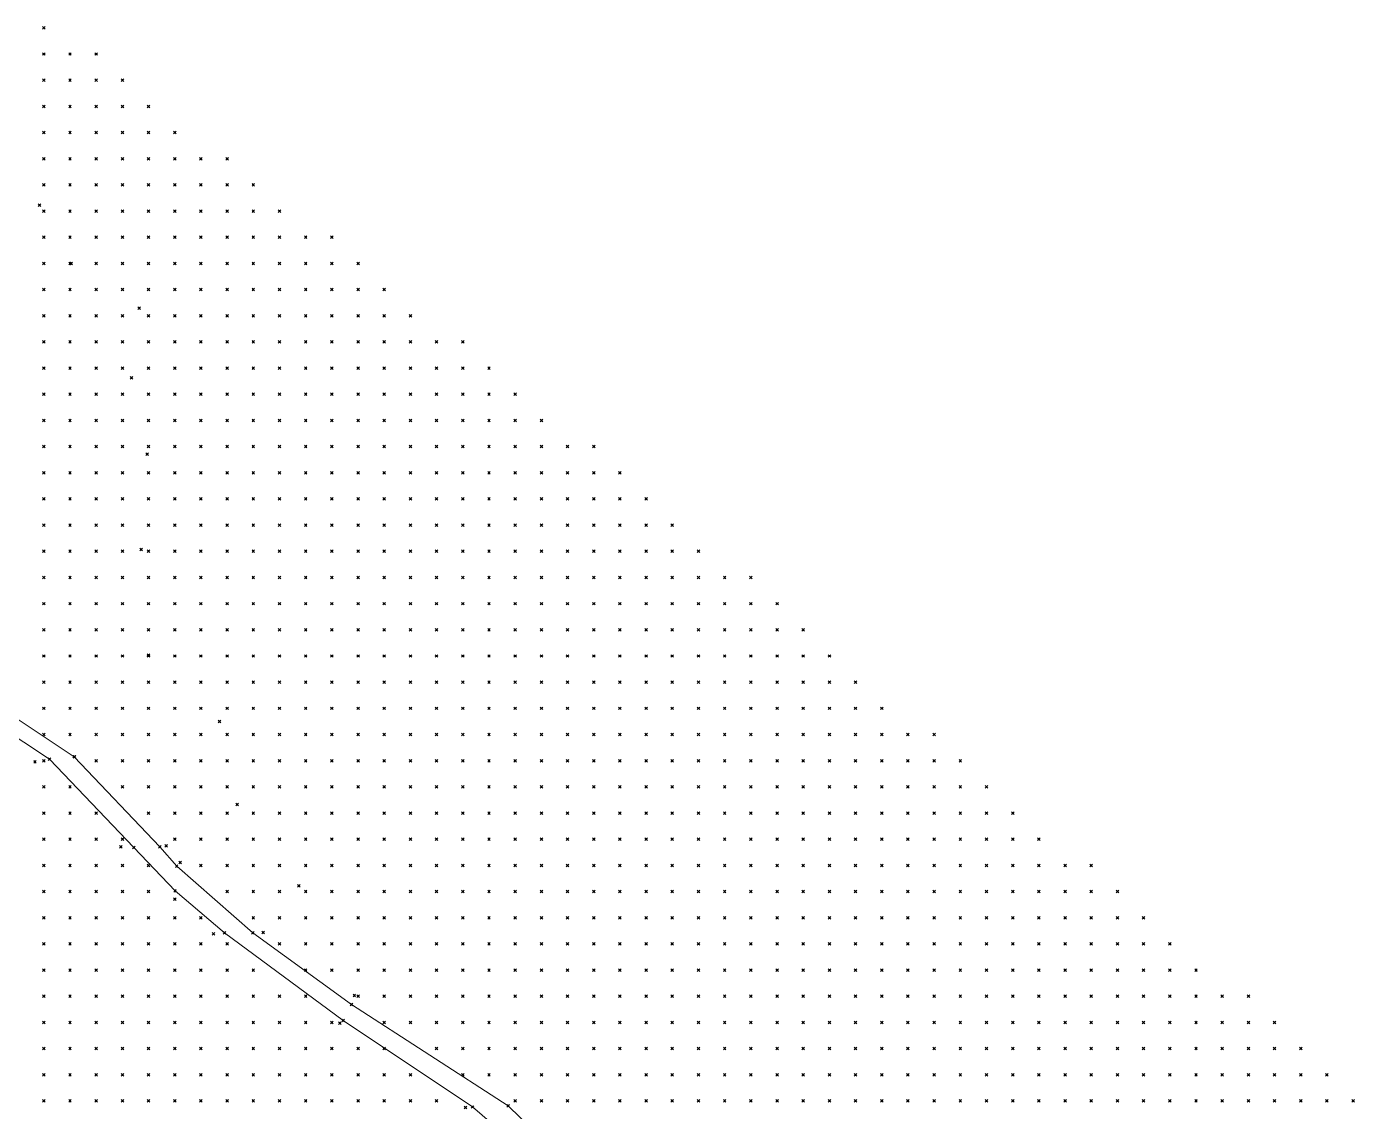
# Model space of a CAD drawing. Header units: metres. Extents: x 441556 to 446409, y 432338 to 461058.
# Drawn here: x 445635.2 to 445787.3, y 439249.7 to 439374.1 of the extents above; entities that cross this region are included whole.
import ezdxf

# ---------------------------------------------------------------- set-up
doc = ezdxf.new("R2010")
doc.units = ezdxf.units.M
doc.header["$MEASUREMENT"] = 0
doc.header["$PDMODE"] = 35
doc.header["$PDSIZE"] = 0.15
for name, color, linetype, lineweight in [('DTM-BRE-RevN_GRP_DRUM PAMANT', 2, 'Continuous', 0), ('DTM-BRE-RevN_GRP_DRUM PIATRA', 2, 'Continuous', 0), ('DTM-NOK-RevN_LIDAR_co_lidar', 91, 'Continuous', 0), ('DTM-NOK-RevN_RTK', 32, 'Continuous', 0)]:
    doc.layers.add(name, color=color, linetype=linetype, lineweight=lineweight)

msp = doc.modelspace()

# ---------------------------------------------------------------- linework, layer by layer
at = {"layer": 'DTM-BRE-RevN_GRP_DRUM PAMANT'}
for p, q in [((445622.412, 439300.254, 345.116), (445637.867, 439290.102, 341.821)), ((445637.867, 439290.102, 341.821), (445647.504, 439279.994, 339.371)), ((445647.504, 439279.994, 339.371), (445652.231, 439275.003, 338.226)), ((445652.231, 439275.003, 338.226), (445657.883, 439270.218, 337.062)), ((445657.883, 439270.218, 337.062), (445671.506, 439260.169, 334.689)), ((445671.506, 439260.169, 334.689), (445686.288, 439250.247, 333.002)), ((445686.288, 439250.247, 333.002), (445698.156, 439240.17, 332.124))]:
    msp.add_line(p, q, dxfattribs=at)
at = {"layer": 'DTM-BRE-RevN_GRP_DRUM PIATRA'}
for p, q in [((445640.683, 439290.391, 341.567), (445625.895, 439300.203, 344.87)), ((445650.498, 439280.053, 338.964), (445640.683, 439290.391, 341.567)), ((445652.42, 439277.853, 338.432), (445650.498, 439280.053, 338.964)), ((445661.129, 439270.213, 336.752), (445652.42, 439277.853, 338.432)), ((445672.431, 439261.997, 334.752), (445661.129, 439270.213, 336.752)), ((445690.401, 439250.377, 332.751), (445672.431, 439261.997, 334.752)), ((445700.939, 439240.115, 332.172), (445690.401, 439250.377, 332.751))]:
    msp.add_line(p, q, dxfattribs=at)
at = {"layer": 'DTM-NOK-RevN_LIDAR_co_lidar'}
for p in [(445637.204, 439373.912, 366.574), (445637.204, 439370.913, 365.002), (445640.203, 439370.913, 364.115), (445643.203, 439370.913, 363.506), (445637.204, 439367.914, 363.424), (445640.203, 439367.914, 362.732), (445643.203, 439367.914, 362.385), (445646.202, 439367.914, 362.704), (445637.204, 439364.914, 362.038), (445640.203, 439364.914, 361.581), (445643.203, 439364.914, 361.528), (445646.202, 439364.914, 361.971), (445649.201, 439364.914, 362.806), (445637.204, 439361.915, 360.901), (445640.203, 439361.915, 360.724), (445643.203, 439361.915, 360.926), (445646.202, 439361.915, 361.398), (445649.201, 439361.915, 362.193), (445652.201, 439361.915, 362.741), (445637.204, 439358.916, 359.813), (445640.203, 439358.916, 359.978), (445643.203, 439358.916, 360.464), (445646.202, 439358.916, 360.892), (445649.201, 439358.916, 361.575), (445652.201, 439358.916, 362.119), (445655.2, 439358.916, 362.891), (445658.199, 439358.916, 364.215), (445637.204, 439355.916, 358.874), (445640.203, 439355.916, 359.319), (445643.203, 439355.916, 359.952), (445646.202, 439355.916, 360.39), (445649.201, 439355.916, 360.981), (445652.201, 439355.916, 361.607), (445655.2, 439355.916, 362.675), (445658.199, 439355.916, 364.306), (445661.199, 439355.916, 366.124), (445637.204, 439352.917, 358.227), (445640.203, 439352.917, 358.664), (445643.203, 439352.917, 359.226), (445646.202, 439352.917, 359.847), (445649.201, 439352.917, 360.478), (445652.201, 439352.917, 361.306), (445655.2, 439352.917, 362.766), (445658.199, 439352.917, 364.55), (445661.199, 439352.917, 366.44), (445664.198, 439352.917, 368.35), (445637.204, 439349.918, 357.717), (445640.203, 439349.918, 358.053), (445643.203, 439349.918, 358.555), (445646.202, 439349.918, 359.303), (445649.201, 439349.918, 360.147), (445652.201, 439349.918, 361.324), (445655.2, 439349.918, 363.089), (445658.199, 439349.918, 364.925), (445661.199, 439349.918, 366.872), (445664.198, 439349.918, 368.749), (445667.197, 439349.918, 370.29), (445670.197, 439349.918, 371.915), (445637.204, 439346.918, 357.199), (445640.203, 439346.918, 357.519), (445643.203, 439346.918, 358.029), (445646.202, 439346.918, 358.895), (445649.201, 439346.918, 360.092), (445652.201, 439346.918, 361.595), (445655.2, 439346.918, 363.491), (445658.199, 439346.918, 365.388), (445661.199, 439346.918, 367.358), (445664.198, 439346.918, 369.145), (445667.197, 439346.918, 370.502), (445670.197, 439346.918, 371.841), (445673.196, 439346.918, 372.696), (445637.204, 439343.919, 356.644), (445640.203, 439343.919, 357.026), (445643.203, 439343.919, 357.604), (445646.202, 439343.919, 358.595), (445649.201, 439343.919, 360.078), (445652.201, 439343.919, 361.879), (445655.2, 439343.919, 363.902), (445658.199, 439343.919, 365.815), (445661.199, 439343.919, 367.843), (445664.198, 439343.919, 369.495), (445667.197, 439343.919, 370.417), (445670.197, 439343.919, 371.553), (445673.196, 439343.919, 372.214), (445676.195, 439343.919, 372.879), (445637.204, 439340.92, 356.081), (445640.203, 439340.92, 356.565), (445643.203, 439340.92, 357.303), (445646.202, 439340.92, 358.399), (445649.201, 439340.92, 360.008), (445652.201, 439340.92, 362.086), (445655.2, 439340.92, 364.32), (445658.199, 439340.92, 366.193), (445661.199, 439340.92, 368.031), (445664.198, 439340.92, 369.544), (445667.197, 439340.92, 370.101), (445670.197, 439340.92, 371.002), (445673.196, 439340.92, 371.529), (445676.195, 439340.92, 372.117), (445679.195, 439340.92, 372.783), (445637.204, 439337.92, 355.555), (445640.203, 439337.92, 356.119), (445643.203, 439337.92, 357.04), (445646.202, 439337.92, 358.453), (445649.201, 439337.92, 360.198), (445652.201, 439337.92, 362.335), (445655.2, 439337.92, 364.646), (445658.199, 439337.92, 366.33), (445661.199, 439337.92, 367.679), (445664.198, 439337.92, 369.139), (445667.197, 439337.92, 369.906), (445670.197, 439337.92, 370.442), (445673.196, 439337.92, 370.892), (445676.195, 439337.92, 371.437), (445679.195, 439337.92, 372.03), (445682.194, 439337.92, 372.594), (445685.193, 439337.92, 373.099), (445637.204, 439334.921, 355.029), (445640.203, 439334.921, 355.69), (445643.203, 439334.921, 356.857), (445646.202, 439334.921, 358.616), (445649.201, 439334.921, 360.531), (445652.201, 439334.921, 362.712), (445655.2, 439334.921, 364.785), (445658.199, 439334.921, 366.06), (445661.199, 439334.921, 367.113), (445664.198, 439334.921, 368.341), (445667.197, 439334.921, 369.211), (445670.197, 439334.921, 370.11), (445673.196, 439334.921, 370.428), (445676.195, 439334.921, 370.833), (445679.195, 439334.921, 371.278), (445682.194, 439334.921, 371.796), (445685.193, 439334.921, 372.317), (445688.193, 439334.921, 372.821), (445637.204, 439331.922, 354.512), (445640.203, 439331.922, 355.365), (445643.203, 439331.922, 356.841), (445646.202, 439331.922, 358.721), (445649.201, 439331.922, 360.781), (445652.201, 439331.922, 363.058), (445655.2, 439331.922, 364.836), (445658.199, 439331.922, 365.735), (445661.199, 439331.922, 366.275), (445664.198, 439331.922, 367.345), (445667.197, 439331.922, 368.118), (445670.197, 439331.922, 369.296), (445673.196, 439331.922, 369.764), (445676.195, 439331.922, 370.247), (445679.195, 439331.922, 370.688), (445682.194, 439331.922, 371.085), (445685.193, 439331.922, 371.531), (445688.193, 439331.922, 372.011), (445691.192, 439331.922, 372.481), (445637.204, 439328.922, 354.115), (445640.203, 439328.922, 355.278), (445643.203, 439328.922, 356.941), (445646.202, 439328.922, 359.028), (445649.201, 439328.922, 361.165), (445652.201, 439328.922, 362.892), (445655.2, 439328.922, 364.569), (445658.199, 439328.922, 365.325), (445661.199, 439328.922, 365.841), (445664.198, 439328.922, 366.526), (445667.197, 439328.922, 367.235), (445670.197, 439328.922, 367.653), (445673.196, 439328.922, 368.498), (445676.195, 439328.922, 369.062), (445679.195, 439328.922, 370.105), (445682.194, 439328.922, 370.53), (445685.193, 439328.922, 370.825), (445688.193, 439328.922, 371.297), (445691.192, 439328.922, 371.726), (445694.191, 439328.922, 372.211), (445637.204, 439325.923, 353.864), (445640.203, 439325.923, 355.381), (445643.203, 439325.923, 357.219), (445646.202, 439325.923, 359.354), (445649.201, 439325.923, 361.448), (445652.201, 439325.923, 362.96), (445655.2, 439325.923, 363.97), (445658.199, 439325.923, 364.765), (445661.199, 439325.923, 365.391), (445664.198, 439325.923, 365.906), (445667.197, 439325.923, 366.391), (445670.197, 439325.923, 366.831), (445673.196, 439325.923, 367.218), (445676.195, 439325.923, 367.885), (445679.195, 439325.923, 368.791), (445682.194, 439325.923, 369.509), (445685.193, 439325.923, 370.096), (445688.193, 439325.923, 370.513), (445691.192, 439325.923, 370.904), (445694.191, 439325.923, 371.317), (445697.191, 439325.923, 371.859), (445700.19, 439325.923, 372.688), (445637.204, 439322.924, 353.767), (445640.203, 439322.924, 355.514), (445643.203, 439322.924, 357.452), (445646.202, 439322.924, 359.274), (445649.201, 439322.924, 361.295), (445652.201, 439322.924, 362.75), (445655.2, 439322.924, 363.409), (445658.199, 439322.924, 364.026), (445661.199, 439322.924, 364.716), (445664.198, 439322.924, 365.217), (445667.197, 439322.924, 365.635), (445670.197, 439322.924, 366.128), (445673.196, 439322.924, 366.526), (445676.195, 439322.924, 366.833), (445679.195, 439322.924, 367.22), (445682.194, 439322.924, 367.788), (445685.193, 439322.924, 368.817), (445688.193, 439322.924, 369.614), (445691.192, 439322.924, 370.025), (445694.191, 439322.924, 370.368), (445697.191, 439322.924, 370.905), (445700.19, 439322.924, 371.693), (445703.189, 439322.924, 372.455), (445637.204, 439319.924, 353.786), (445640.203, 439319.924, 355.628), (445643.203, 439319.924, 357.286), (445646.202, 439319.924, 358.903), (445649.201, 439319.924, 360.593), (445652.201, 439319.924, 362.086), (445655.2, 439319.924, 362.771), (445658.199, 439319.924, 363.299), (445661.199, 439319.924, 363.847), (445664.198, 439319.924, 364.299), (445667.197, 439319.924, 364.865), (445670.197, 439319.924, 365.29), (445673.196, 439319.924, 365.707), (445676.195, 439319.924, 366.133), (445679.195, 439319.924, 366.504), (445682.194, 439319.924, 366.752), (445685.193, 439319.924, 367.381), (445688.193, 439319.924, 368.299), (445691.192, 439319.924, 368.957), (445694.191, 439319.924, 369.536), (445697.191, 439319.924, 370.066), (445700.19, 439319.924, 370.611), (445703.189, 439319.924, 371.314), (445706.189, 439319.924, 372.038), (445637.204, 439316.925, 353.456), (445640.203, 439316.925, 355.243), (445643.203, 439316.925, 356.828), (445646.202, 439316.925, 358.148), (445649.201, 439316.925, 359.482), (445652.201, 439316.925, 360.791), (445655.2, 439316.925, 361.903), (445658.199, 439316.925, 362.586), (445661.199, 439316.925, 363.018), (445664.198, 439316.925, 363.449), (445667.197, 439316.925, 363.952), (445670.197, 439316.925, 364.36), (445673.196, 439316.925, 364.817), (445676.195, 439316.925, 365.231), (445679.195, 439316.925, 365.649), (445682.194, 439316.925, 365.983), (445685.193, 439316.925, 366.369), (445688.193, 439316.925, 366.766), (445691.192, 439316.925, 367.402), (445694.191, 439316.925, 368.206), (445697.191, 439316.925, 368.887), (445700.19, 439316.925, 369.565), (445703.189, 439316.925, 370.232), (445706.189, 439316.925, 370.848), (445709.188, 439316.925, 371.774), (445637.204, 439313.926, 352.519), (445640.203, 439313.926, 354.113), (445643.203, 439313.926, 355.434), (445646.202, 439313.926, 356.695), (445649.201, 439313.926, 357.932), (445652.201, 439313.926, 358.902), (445655.2, 439313.926, 360.192), (445658.199, 439313.926, 361.018), (445661.199, 439313.926, 361.871), (445664.198, 439313.926, 362.734), (445667.197, 439313.926, 363.159), (445670.197, 439313.926, 363.592), (445673.196, 439313.926, 363.89), (445676.195, 439313.926, 364.29), (445679.195, 439313.926, 364.771), (445682.194, 439313.926, 365.227), (445685.193, 439313.926, 365.538), (445688.193, 439313.926, 365.923), (445691.192, 439313.926, 366.366), (445694.191, 439313.926, 366.98), (445697.191, 439313.926, 367.756), (445700.19, 439313.926, 368.543), (445703.189, 439313.926, 369.244), (445706.189, 439313.926, 369.802), (445709.188, 439313.926, 370.488), (445712.187, 439313.926, 371.516), (445637.204, 439310.926, 351.159), (445640.203, 439310.926, 352.519), (445643.203, 439310.926, 353.804), (445646.202, 439310.926, 355.087), (445649.201, 439310.926, 356.222), (445652.201, 439310.926, 357.337), (445655.2, 439310.926, 358.453), (445658.199, 439310.926, 359.621), (445661.199, 439310.926, 360.26), (445664.198, 439310.926, 361.009), (445667.197, 439310.926, 362.125), (445670.197, 439310.926, 362.896), (445673.196, 439310.926, 363.193), (445676.195, 439310.926, 363.497), (445679.195, 439310.926, 363.759), (445682.194, 439310.926, 364.043), (445685.193, 439310.926, 364.487), (445688.193, 439310.926, 364.947), (445691.192, 439310.926, 365.426), (445694.191, 439310.926, 366.026), (445697.191, 439310.926, 366.791), (445700.19, 439310.926, 367.638), (445703.189, 439310.926, 368.301), (445706.189, 439310.926, 368.796), (445709.188, 439310.926, 369.413), (445712.187, 439310.926, 370.05), (445715.187, 439310.926, 370.948), (445718.186, 439310.926, 371.913), (445637.204, 439307.927, 349.602), (445640.203, 439307.927, 350.886), (445643.203, 439307.927, 352.221), (445646.202, 439307.927, 353.355), (445649.201, 439307.927, 354.512), (445652.201, 439307.927, 355.619), (445655.2, 439307.927, 356.592), (445658.199, 439307.927, 357.663), (445661.199, 439307.927, 358.133), (445664.198, 439307.927, 359.138), (445667.197, 439307.927, 360.218), (445670.197, 439307.927, 361.233), (445673.196, 439307.927, 361.986), (445676.195, 439307.927, 362.589), (445679.195, 439307.927, 363.007), (445682.194, 439307.927, 363.238), (445685.193, 439307.927, 363.604), (445688.193, 439307.927, 364.02), (445691.192, 439307.927, 364.425), (445694.191, 439307.927, 365.011), (445697.191, 439307.927, 365.806), (445700.19, 439307.927, 366.568), (445703.189, 439307.927, 367.227), (445706.189, 439307.927, 367.814), (445709.188, 439307.927, 368.283), (445712.187, 439307.927, 368.87), (445715.187, 439307.927, 369.636), (445718.186, 439307.927, 370.662), (445721.185, 439307.927, 371.706), (445637.204, 439304.928, 348.119), (445640.203, 439304.928, 349.191), (445643.203, 439304.928, 350.359), (445646.202, 439304.928, 351.224), (445649.201, 439304.928, 352.398), (445652.201, 439304.928, 353.57), (445655.2, 439304.928, 354.555), (445658.199, 439304.928, 355.468), (445661.199, 439304.928, 356.408), (445664.198, 439304.928, 357.55), (445667.197, 439304.928, 358.48), (445670.197, 439304.928, 359.301), (445673.196, 439304.928, 360.154), (445676.195, 439304.928, 360.998), (445679.195, 439304.928, 361.667), (445682.194, 439304.928, 362.38), (445685.193, 439304.928, 362.921), (445688.193, 439304.928, 363.221), (445691.192, 439304.928, 363.483), (445694.191, 439304.928, 364.035), (445697.191, 439304.928, 364.827), (445700.19, 439304.928, 365.497), (445703.189, 439304.928, 366.059), (445706.189, 439304.928, 366.642), (445709.188, 439304.928, 367.095), (445712.187, 439304.928, 367.677), (445715.187, 439304.928, 368.414), (445718.186, 439304.928, 369.253), (445721.185, 439304.928, 370.298), (445724.185, 439304.928, 371.47), (445637.204, 439301.928, 346.804), (445640.203, 439301.928, 347.749), (445643.203, 439301.928, 348.831), (445646.202, 439301.928, 349.53), (445649.201, 439301.928, 350.49), (445652.201, 439301.928, 351.619), (445655.2, 439301.928, 352.764), (445658.199, 439301.928, 353.717), (445661.199, 439301.928, 354.564), (445664.198, 439301.928, 355.735), (445667.197, 439301.928, 356.599), (445670.197, 439301.928, 357.537), (445673.196, 439301.928, 358.543), (445676.195, 439301.928, 359.281), (445679.195, 439301.928, 359.944), (445682.194, 439301.928, 360.816), (445685.193, 439301.928, 361.584), (445688.193, 439301.928, 362.217), (445691.192, 439301.928, 362.627), (445694.191, 439301.928, 363.044), (445697.191, 439301.928, 363.591), (445700.19, 439301.928, 364.023), (445703.189, 439301.928, 364.49), (445706.189, 439301.928, 365.17), (445709.188, 439301.928, 365.672), (445712.187, 439301.928, 366.159), (445715.187, 439301.928, 366.964), (445718.186, 439301.928, 367.91), (445721.185, 439301.928, 368.889), (445724.185, 439301.928, 370.034), (445727.184, 439301.928, 370.787), (445637.204, 439298.929, 345.58), (445640.203, 439298.929, 346.264), (445643.203, 439298.929, 347.044), (445646.202, 439298.929, 347.772), (445649.201, 439298.929, 348.833), (445652.201, 439298.929, 349.784), (445655.2, 439298.929, 350.527), (445658.199, 439298.929, 351.542), (445661.199, 439298.929, 352.491), (445664.198, 439298.929, 353.785), (445667.197, 439298.929, 354.803), (445670.197, 439298.929, 355.704), (445673.196, 439298.929, 356.777), (445676.195, 439298.929, 357.495), (445679.195, 439298.929, 358.231), (445682.194, 439298.929, 358.95), (445685.193, 439298.929, 359.71), (445688.193, 439298.929, 360.513), (445691.192, 439298.929, 361.179), (445694.191, 439298.929, 361.512), (445697.191, 439298.929, 361.77), (445700.19, 439298.929, 362.171), (445703.189, 439298.929, 362.793), (445706.189, 439298.929, 363.53), (445709.188, 439298.929, 364.019), (445712.187, 439298.929, 364.616), (445715.187, 439298.929, 365.356), (445718.186, 439298.929, 366.157), (445721.185, 439298.929, 367.308), (445724.185, 439298.929, 368.3), (445727.184, 439298.929, 369.227), (445730.183, 439298.929, 369.803), (445637.204, 439295.93, 343.99), (445640.203, 439295.93, 344.83), (445643.203, 439295.93, 345.319), (445646.202, 439295.93, 345.916), (445649.201, 439295.93, 346.77), (445652.201, 439295.93, 347.692), (445655.2, 439295.93, 348.28), (445658.199, 439295.93, 349.606), (445661.199, 439295.93, 350.414), (445664.198, 439295.93, 351.677), (445667.197, 439295.93, 352.868), (445670.197, 439295.93, 353.878), (445673.196, 439295.93, 354.767), (445676.195, 439295.93, 355.616), (445679.195, 439295.93, 356.44), (445682.194, 439295.93, 357.198), (445685.193, 439295.93, 357.86), (445688.193, 439295.93, 358.552), (445691.192, 439295.93, 359.101), (445694.191, 439295.93, 359.521), (445697.191, 439295.93, 359.882), (445700.19, 439295.93, 360.421), (445703.189, 439295.93, 361.17), (445706.189, 439295.93, 361.761), (445709.188, 439295.93, 362.268), (445712.187, 439295.93, 362.926), (445715.187, 439295.93, 363.698), (445718.186, 439295.93, 364.569), (445721.185, 439295.93, 365.612), (445724.185, 439295.93, 366.393), (445727.184, 439295.93, 367.461), (445730.183, 439295.93, 368.159), (445733.183, 439295.93, 368.543), (445637.204, 439292.93, 342.622), (445640.203, 439292.93, 343.076), (445643.203, 439292.93, 343.658), (445646.202, 439292.93, 344.165), (445649.201, 439292.93, 344.773), (445652.201, 439292.93, 345.536), (445655.2, 439292.93, 346.215), (445658.199, 439292.93, 347.389), (445661.199, 439292.93, 348.341), (445664.198, 439292.93, 349.582), (445667.197, 439292.93, 350.553), (445670.197, 439292.93, 351.583), (445673.196, 439292.93, 352.679), (445676.195, 439292.93, 353.674), (445679.195, 439292.93, 354.524), (445682.194, 439292.93, 355.226), (445685.193, 439292.93, 355.916), (445688.193, 439292.93, 356.483), (445691.192, 439292.93, 356.978), (445694.191, 439292.93, 357.419), (445697.191, 439292.93, 357.731), (445700.19, 439292.93, 358.317), (445703.189, 439292.93, 359.1), (445706.189, 439292.93, 359.578), (445709.188, 439292.93, 360.188), (445712.187, 439292.93, 360.972), (445715.187, 439292.93, 361.843), (445718.186, 439292.93, 362.787), (445721.185, 439292.93, 363.678), (445724.185, 439292.93, 364.624), (445727.184, 439292.93, 365.446), (445730.183, 439292.93, 366.278), (445733.183, 439292.93, 366.687), (445736.182, 439292.93, 366.516), (445739.182, 439292.93, 366.205), (445637.204, 439289.931, 341.861), (445643.203, 439289.931, 341.95), (445646.202, 439289.931, 342.704), (445649.201, 439289.931, 343.144), (445652.201, 439289.931, 343.747), (445655.2, 439289.931, 344.425), (445658.199, 439289.931, 345.293), (445661.199, 439289.931, 346.388), (445664.198, 439289.931, 347.499), (445667.197, 439289.931, 348.569), (445670.197, 439289.931, 349.505), (445673.196, 439289.931, 350.627), (445676.195, 439289.931, 351.602), (445679.195, 439289.931, 352.41), (445682.194, 439289.931, 353.034), (445685.193, 439289.931, 353.735), (445688.193, 439289.931, 354.457), (445691.192, 439289.931, 355.253), (445694.191, 439289.931, 355.576), (445697.191, 439289.931, 355.626), (445700.19, 439289.931, 356.08), (445703.189, 439289.931, 356.712), (445706.189, 439289.931, 357.228), (445709.188, 439289.931, 357.959), (445712.187, 439289.931, 358.916), (445715.187, 439289.931, 359.78), (445718.186, 439289.931, 360.691), (445721.185, 439289.931, 361.559), (445724.185, 439289.931, 362.591), (445727.184, 439289.931, 363.425), (445730.183, 439289.931, 364.245), (445733.183, 439289.931, 364.752), (445736.182, 439289.931, 364.491), (445739.182, 439289.931, 364.375), (445742.181, 439289.931, 364.138), (445637.204, 439286.932, 341.443), (445640.203, 439286.932, 341.034), (445646.202, 439286.932, 341.192), (445649.201, 439286.932, 341.721), (445652.201, 439286.932, 342.322), (445655.2, 439286.932, 342.865), (445658.199, 439286.932, 343.659), (445661.199, 439286.932, 344.628), (445664.198, 439286.932, 345.652), (445667.197, 439286.932, 346.674), (445670.197, 439286.932, 347.77), (445673.196, 439286.932, 348.65), (445676.195, 439286.932, 349.484), (445679.195, 439286.932, 350.284), (445682.194, 439286.932, 350.928), (445685.193, 439286.932, 351.697), (445688.193, 439286.932, 352.217), (445691.192, 439286.932, 352.741), (445694.191, 439286.932, 353.192), (445697.191, 439286.932, 353.531), (445700.19, 439286.932, 353.964), (445703.189, 439286.932, 354.409), (445706.189, 439286.932, 354.929), (445709.188, 439286.932, 355.761), (445712.187, 439286.932, 356.705), (445715.187, 439286.932, 357.63), (445718.186, 439286.932, 358.513), (445721.185, 439286.932, 359.536), (445724.185, 439286.932, 360.512), (445727.184, 439286.932, 361.368), (445730.183, 439286.932, 362.218), (445733.183, 439286.932, 362.754), (445736.182, 439286.932, 362.394), (445739.182, 439286.932, 362.405), (445742.181, 439286.932, 362.448), (445745.18, 439286.932, 363.206), (445637.204, 439283.932, 340.851), (445640.203, 439283.932, 340.566), (445643.203, 439283.932, 340.297), (445649.201, 439283.932, 340.398), (445652.201, 439283.932, 341.082), (445655.2, 439283.932, 341.435), (445658.199, 439283.932, 342.211), (445661.199, 439283.932, 342.982), (445664.198, 439283.932, 343.708), (445667.197, 439283.932, 344.477), (445670.197, 439283.932, 345.722), (445673.196, 439283.932, 346.559), (445676.195, 439283.932, 347.456), (445679.195, 439283.932, 348.234), (445682.194, 439283.932, 348.901), (445685.193, 439283.932, 349.556), (445688.193, 439283.932, 349.978), (445691.192, 439283.932, 350.38), (445694.191, 439283.932, 351.032), (445697.191, 439283.932, 351.731), (445700.19, 439283.932, 352.159), (445703.189, 439283.932, 352.369), (445706.189, 439283.932, 352.77), (445709.188, 439283.932, 353.555), (445712.187, 439283.932, 354.464), (445715.187, 439283.932, 355.551), (445718.186, 439283.932, 356.478), (445721.185, 439283.932, 357.49), (445724.185, 439283.932, 358.527), (445727.184, 439283.932, 359.277), (445730.183, 439283.932, 360.168), (445733.183, 439283.932, 360.551), (445736.182, 439283.932, 360.228), (445739.182, 439283.932, 360.271), (445742.181, 439283.932, 360.916), (445745.18, 439283.932, 361.964), (445748.18, 439283.932, 362.906), (445637.204, 439280.933, 340.111), (445640.203, 439280.933, 339.888), (445643.203, 439280.933, 339.701), (445646.202, 439280.933, 339.43), (445652.201, 439280.933, 339.697), (445655.2, 439280.933, 340.114), (445658.199, 439280.933, 340.744), (445661.199, 439280.933, 341.389), (445664.198, 439280.933, 341.88), (445667.197, 439280.933, 342.363), (445670.197, 439280.933, 343.39), (445673.196, 439280.933, 344.372), (445676.195, 439280.933, 345.329), (445679.195, 439280.933, 346.078), (445682.194, 439280.933, 346.755), (445685.193, 439280.933, 347.314), (445688.193, 439280.933, 347.97), (445691.192, 439280.933, 348.436), (445694.191, 439280.933, 349.137), (445697.191, 439280.933, 349.904), (445700.19, 439280.933, 350.269), (445703.189, 439280.933, 350.443), (445706.189, 439280.933, 350.748), (445709.188, 439280.933, 351.455), (445712.187, 439280.933, 352.408), (445715.187, 439280.933, 353.405), (445718.186, 439280.933, 354.557), (445721.185, 439280.933, 355.409), (445724.185, 439280.933, 356.465), (445727.184, 439280.933, 357.316), (445730.183, 439280.933, 358.07), (445733.183, 439280.933, 358.094), (445736.182, 439280.933, 357.893), (445739.182, 439280.933, 358.109), (445742.181, 439280.933, 359.378), (445745.18, 439280.933, 360.482), (445748.18, 439280.933, 361.66), (445751.179, 439280.933, 362.104), (445637.204, 439277.934, 339.461), (445640.203, 439277.934, 339.191), (445643.203, 439277.934, 338.945), (445646.202, 439277.934, 338.791), (445649.201, 439277.934, 338.685), (445655.2, 439277.934, 338.796), (445658.199, 439277.934, 339.417), (445661.199, 439277.934, 339.932), (445664.198, 439277.934, 340.403), (445667.197, 439277.934, 340.731), (445670.197, 439277.934, 341.416), (445673.196, 439277.934, 342.314), (445676.195, 439277.934, 343.179), (445679.195, 439277.934, 343.946), (445682.194, 439277.934, 344.619), (445685.193, 439277.934, 345.254), (445688.193, 439277.934, 345.975), (445691.192, 439277.934, 346.315), (445694.191, 439277.934, 346.9), (445697.191, 439277.934, 347.487), (445700.19, 439277.934, 347.926), (445703.189, 439277.934, 348.542), (445706.189, 439277.934, 348.973), (445709.188, 439277.934, 349.553), (445712.187, 439277.934, 350.332), (445715.187, 439277.934, 351.163), (445718.186, 439277.934, 352.408), (445721.185, 439277.934, 353.288), (445724.185, 439277.934, 354.32), (445727.184, 439277.934, 355.315), (445730.183, 439277.934, 355.948), (445733.183, 439277.934, 355.831), (445736.182, 439277.934, 355.778), (445739.182, 439277.934, 356.342), (445742.181, 439277.934, 357.825), (445745.18, 439277.934, 358.954), (445748.18, 439277.934, 360.176), (445751.179, 439277.934, 360.678), (445754.178, 439277.934, 361.365), (445757.178, 439277.934, 362.484), (445637.204, 439274.934, 338.832), (445640.203, 439274.934, 338.543), (445643.203, 439274.934, 338.285), (445646.202, 439274.934, 338.122), (445649.201, 439274.934, 338.051), (445658.199, 439274.934, 338.222), (445661.199, 439274.934, 338.666), (445664.198, 439274.934, 339.011), (445667.197, 439274.934, 339.392), (445670.197, 439274.934, 339.894), (445673.196, 439274.934, 340.535), (445676.195, 439274.934, 341.277), (445679.195, 439274.934, 342.077), (445682.194, 439274.934, 342.746), (445685.193, 439274.934, 343.413), (445688.193, 439274.934, 343.964), (445691.192, 439274.934, 344.34), (445694.191, 439274.934, 344.784), (445697.191, 439274.934, 345.096), (445700.19, 439274.934, 345.607), (445703.189, 439274.934, 346.413), (445706.189, 439274.934, 347.032), (445709.188, 439274.934, 347.786), (445712.187, 439274.934, 348.304), (445715.187, 439274.934, 348.995), (445718.186, 439274.934, 350.06), (445721.185, 439274.934, 351.128), (445724.185, 439274.934, 352.286), (445727.184, 439274.934, 353.165), (445730.183, 439274.934, 353.93), (445733.183, 439274.934, 353.989), (445736.182, 439274.934, 354.149), (445739.182, 439274.934, 355.109), (445742.181, 439274.934, 356.537), (445745.18, 439274.934, 357.566), (445748.18, 439274.934, 358.541), (445751.179, 439274.934, 359.292), (445754.178, 439274.934, 359.862), (445757.178, 439274.934, 360.857), (445760.177, 439274.934, 362.318), (445637.204, 439271.935, 338.245), (445640.203, 439271.935, 337.95), (445643.203, 439271.935, 337.733), (445646.202, 439271.935, 337.514), (445649.201, 439271.935, 337.32), (445652.201, 439271.935, 337.309), (445655.2, 439271.935, 337.251), (445661.199, 439271.935, 337.448), (445664.198, 439271.935, 337.741), (445667.197, 439271.935, 338.06), (445670.197, 439271.935, 338.466), (445673.196, 439271.935, 338.967), (445676.195, 439271.935, 339.563), (445679.195, 439271.935, 340.367), (445682.194, 439271.935, 341.076), (445685.193, 439271.935, 341.757), (445688.193, 439271.935, 342.135), (445691.192, 439271.935, 342.473), (445694.191, 439271.935, 342.894), (445697.191, 439271.935, 343.308), (445700.19, 439271.935, 343.836), (445703.189, 439271.935, 344.296), (445706.189, 439271.935, 344.847), (445709.188, 439271.935, 345.895), (445712.187, 439271.935, 346.445), (445715.187, 439271.935, 346.951), (445718.186, 439271.935, 347.918), (445721.185, 439271.935, 349.151), (445724.185, 439271.935, 350.401), (445727.184, 439271.935, 351.141), (445730.183, 439271.935, 352.074), (445733.183, 439271.935, 352.226), (445736.182, 439271.935, 352.696), (445739.182, 439271.935, 353.988), (445742.181, 439271.935, 355.26), (445745.18, 439271.935, 356.07), (445748.18, 439271.935, 356.916), (445751.179, 439271.935, 357.864), (445754.178, 439271.935, 358.408), (445757.178, 439271.935, 359.349), (445760.177, 439271.935, 360.711), (445763.176, 439271.935, 362.655), (445637.204, 439268.935, 337.741), (445640.203, 439268.935, 337.483), (445643.203, 439268.935, 337.217), (445646.202, 439268.935, 336.983), (445649.201, 439268.935, 336.815), (445652.201, 439268.935, 336.646), (445655.2, 439268.935, 336.578), (445658.199, 439268.935, 336.552), (445664.198, 439268.935, 336.534), (445667.197, 439268.935, 336.732), (445670.197, 439268.935, 337.128), (445673.196, 439268.935, 337.473), (445676.195, 439268.935, 338.06), (445679.195, 439268.935, 338.75), (445682.194, 439268.935, 339.467), (445685.193, 439268.935, 340.048), (445688.193, 439268.935, 340.497), (445691.192, 439268.935, 340.862), (445694.191, 439268.935, 341.226), (445697.191, 439268.935, 341.821), (445700.19, 439268.935, 342.469), (445703.189, 439268.935, 342.913), (445706.189, 439268.935, 343.347), (445709.188, 439268.935, 343.854), (445712.187, 439268.935, 344.461), (445715.187, 439268.935, 345.157), (445718.186, 439268.935, 346.042), (445721.185, 439268.935, 347.266), (445724.185, 439268.935, 348.474), (445727.184, 439268.935, 349.296), (445730.183, 439268.935, 350.204), (445733.183, 439268.935, 350.642), (445736.182, 439268.935, 351.537), (445739.182, 439268.935, 352.576), (445742.181, 439268.935, 353.786), (445745.18, 439268.935, 354.5), (445748.18, 439268.935, 355.329), (445751.179, 439268.935, 356.287), (445754.178, 439268.935, 357.19), (445757.178, 439268.935, 358.017), (445760.177, 439268.935, 359.091), (445763.176, 439268.935, 361.073), (445766.176, 439268.935, 364.046), (445637.204, 439265.936, 337.111), (445640.203, 439265.936, 336.946), (445643.203, 439265.936, 336.74), (445646.202, 439265.936, 336.474), (445649.201, 439265.936, 336.322), (445652.201, 439265.936, 336.13), (445655.2, 439265.936, 335.869), (445658.199, 439265.936, 335.818), (445661.199, 439265.936, 335.869), (445667.197, 439265.936, 335.551), (445670.197, 439265.936, 335.945), (445673.196, 439265.936, 336.331), (445676.195, 439265.936, 336.784), (445679.195, 439265.936, 337.163), (445682.194, 439265.936, 337.883), (445685.193, 439265.936, 338.607), (445688.193, 439265.936, 338.987), (445691.192, 439265.936, 339.302), (445694.191, 439265.936, 339.833), (445697.191, 439265.936, 340.597), (445700.19, 439265.936, 341.113), (445703.189, 439265.936, 341.374), (445706.189, 439265.936, 341.865), (445709.188, 439265.936, 342.393), (445712.187, 439265.936, 343.006), (445715.187, 439265.936, 343.619), (445718.186, 439265.936, 344.587), (445721.185, 439265.936, 345.587), (445724.185, 439265.936, 346.754), (445727.184, 439265.936, 347.672), (445730.183, 439265.936, 348.563), (445733.183, 439265.936, 349.332), (445736.182, 439265.936, 350.296), (445739.182, 439265.936, 350.814), (445742.181, 439265.936, 352.124), (445745.18, 439265.936, 352.871), (445748.18, 439265.936, 353.731), (445751.179, 439265.936, 354.621), (445754.178, 439265.936, 355.744), (445757.178, 439265.936, 356.627), (445760.177, 439265.936, 357.398), (445763.176, 439265.936, 358.974), (445766.176, 439265.936, 361.903), (445769.175, 439265.936, 365.264), (445637.204, 439262.937, 336.544), (445640.203, 439262.937, 336.359), (445643.203, 439262.937, 336.143), (445646.202, 439262.937, 335.931), (445649.201, 439262.937, 335.776), (445652.201, 439262.937, 335.531), (445655.2, 439262.937, 335.376), (445658.199, 439262.937, 335.245), (445661.199, 439262.937, 335.062), (445664.198, 439262.937, 335.013), (445667.197, 439262.937, 335.065), (445673.196, 439262.937, 335.333), (445676.195, 439262.937, 335.598), (445679.195, 439262.937, 335.722), (445682.194, 439262.937, 336.35), (445685.193, 439262.937, 337.511), (445688.193, 439262.937, 337.719), (445691.192, 439262.937, 337.732), (445694.191, 439262.937, 338.221), (445697.191, 439262.937, 339.105), (445700.19, 439262.937, 339.768), (445703.189, 439262.937, 340.081), (445706.189, 439262.937, 340.526), (445709.188, 439262.937, 340.923), (445712.187, 439262.937, 341.666), (445715.187, 439262.937, 342.363), (445718.186, 439262.937, 343.385), (445721.185, 439262.937, 344.458), (445724.185, 439262.937, 345.404), (445727.184, 439262.937, 346.361), (445730.183, 439262.937, 347.086), (445733.183, 439262.937, 347.955), (445736.182, 439262.937, 348.932), (445739.182, 439262.937, 349.63), (445742.181, 439262.937, 350.462), (445745.18, 439262.937, 351.363), (445748.18, 439262.937, 352.164), (445751.179, 439262.937, 353.038), (445754.178, 439262.937, 354.127), (445757.178, 439262.937, 355.093), (445760.177, 439262.937, 355.874), (445763.176, 439262.937, 356.946), (445766.176, 439262.937, 359.538), (445769.175, 439262.937, 363.073), (445772.174, 439262.937, 365.166), (445775.174, 439262.937, 366.002), (445637.204, 439259.937, 336.043), (445640.203, 439259.937, 335.818), (445643.203, 439259.937, 335.508), (445646.202, 439259.937, 335.289), (445649.201, 439259.937, 335.15), (445652.201, 439259.937, 335.04), (445655.2, 439259.937, 334.837), (445658.199, 439259.937, 334.631), (445661.199, 439259.937, 334.409), (445664.198, 439259.937, 334.169), (445667.197, 439259.937, 334.202), (445670.197, 439259.937, 334.383), (445676.195, 439259.937, 334.056), (445679.195, 439259.937, 334.635), (445682.194, 439259.937, 334.959), (445685.193, 439259.937, 336.136), (445688.193, 439259.937, 336.435), (445691.192, 439259.937, 336.397), (445694.191, 439259.937, 336.788), (445697.191, 439259.937, 337.374), (445700.19, 439259.937, 337.985), (445703.189, 439259.937, 338.362), (445706.189, 439259.937, 338.679), (445709.188, 439259.937, 339.467), (445712.187, 439259.937, 340.323), (445715.187, 439259.937, 341.121), (445718.186, 439259.937, 342.131), (445721.185, 439259.937, 343.626), (445724.185, 439259.937, 344.383), (445727.184, 439259.937, 345.11), (445730.183, 439259.937, 345.712), (445733.183, 439259.937, 346.742), (445736.182, 439259.937, 347.744), (445739.182, 439259.937, 348.16), (445742.181, 439259.937, 348.889), (445745.18, 439259.937, 349.827), (445748.18, 439259.937, 350.798), (445751.179, 439259.937, 351.682), (445754.178, 439259.937, 352.751), (445757.178, 439259.937, 353.734), (445760.177, 439259.937, 354.351), (445763.176, 439259.937, 355.057), (445766.176, 439259.937, 356.6), (445769.175, 439259.937, 359.085), (445772.174, 439259.937, 361.515), (445775.174, 439259.937, 362.968), (445778.173, 439259.937, 364.153), (445637.204, 439256.938, 335.611), (445640.203, 439256.938, 335.314), (445643.203, 439256.938, 334.982), (445646.202, 439256.938, 334.719), (445649.201, 439256.938, 334.547), (445652.201, 439256.938, 334.449), (445655.2, 439256.938, 334.273), (445658.199, 439256.938, 334.112), (445661.199, 439256.938, 333.904), (445664.198, 439256.938, 333.65), (445667.197, 439256.938, 333.512), (445670.197, 439256.938, 333.417), (445673.196, 439256.938, 333.48), (445676.195, 439256.938, 333.639), (445682.194, 439256.938, 333.835), (445685.193, 439256.938, 334.493), (445688.193, 439256.938, 334.586), (445691.192, 439256.938, 334.744), (445694.191, 439256.938, 335.28), (445697.191, 439256.938, 336.02), (445700.19, 439256.938, 336.617), (445703.189, 439256.938, 337.026), (445706.189, 439256.938, 337.695), (445709.188, 439256.938, 338.478), (445712.187, 439256.938, 339.41), (445715.187, 439256.938, 340.365), (445718.186, 439256.938, 341.231), (445721.185, 439256.938, 342.618), (445724.185, 439256.938, 343.214), (445727.184, 439256.938, 343.987), (445730.183, 439256.938, 344.795), (445733.183, 439256.938, 345.544), (445736.182, 439256.938, 346.087), (445739.182, 439256.938, 346.63), (445742.181, 439256.938, 347.623), (445745.18, 439256.938, 348.417), (445748.18, 439256.938, 349.573), (445751.179, 439256.938, 350.699), (445754.178, 439256.938, 351.449), (445757.178, 439256.938, 352.159), (445760.177, 439256.938, 352.824), (445763.176, 439256.938, 353.633), (445766.176, 439256.938, 354.71), (445769.175, 439256.938, 356.038), (445772.174, 439256.938, 357.935), (445775.174, 439256.938, 360.15), (445778.173, 439256.938, 362.074), (445781.172, 439256.938, 363.336), (445637.204, 439253.939, 335.145), (445640.203, 439253.939, 334.909), (445643.203, 439253.939, 334.544), (445646.202, 439253.939, 334.218), (445649.201, 439253.939, 333.99), (445652.201, 439253.939, 333.808), (445655.2, 439253.939, 333.726), (445658.199, 439253.939, 333.561), (445661.199, 439253.939, 333.466), (445664.198, 439253.939, 333.228), (445667.197, 439253.939, 332.94), (445670.197, 439253.939, 332.692), (445673.196, 439253.939, 332.571), (445676.195, 439253.939, 332.593), (445679.195, 439253.939, 332.921), (445685.193, 439253.939, 333.294), (445688.193, 439253.939, 333.458), (445691.192, 439253.939, 333.705), (445694.191, 439253.939, 334.189), (445697.191, 439253.939, 334.881), (445700.19, 439253.939, 335.758), (445703.189, 439253.939, 336.462), (445706.189, 439253.939, 336.827), (445709.188, 439253.939, 337.556), (445712.187, 439253.939, 338.453), (445715.187, 439253.939, 339.508), (445718.186, 439253.939, 340.606), (445721.185, 439253.939, 341.118), (445724.185, 439253.939, 342.322), (445727.184, 439253.939, 343.394), (445730.183, 439253.939, 343.84), (445733.183, 439253.939, 344.356), (445736.182, 439253.939, 344.847), (445739.182, 439253.939, 344.967), (445742.181, 439253.939, 345.84), (445745.18, 439253.939, 346.683), (445748.18, 439253.939, 347.619), (445751.179, 439253.939, 348.679), (445754.178, 439253.939, 349.929), (445757.178, 439253.939, 350.678), (445760.177, 439253.939, 351.311), (445763.176, 439253.939, 352.048), (445766.176, 439253.939, 353.185), (445769.175, 439253.939, 354.798), (445772.174, 439253.939, 356.043), (445775.174, 439253.939, 357.612), (445778.173, 439253.939, 359.552), (445781.172, 439253.939, 360.119), (445784.172, 439253.939, 361.192), (445637.204, 439250.939, 334.735), (445640.203, 439250.939, 334.513), (445643.203, 439250.939, 334.163), (445646.202, 439250.939, 333.635), (445649.201, 439250.939, 333.25), (445652.201, 439250.939, 333.024), (445655.2, 439250.939, 332.87), (445658.199, 439250.939, 332.92), (445661.199, 439250.939, 332.863), (445664.198, 439250.939, 332.765), (445667.197, 439250.939, 332.556), (445670.197, 439250.939, 332.273), (445673.196, 439250.939, 331.975), (445676.195, 439250.939, 331.778), (445679.195, 439250.939, 331.756), (445682.194, 439250.939, 332.017), (445691.192, 439250.939, 332.925), (445694.191, 439250.939, 333.327), (445697.191, 439250.939, 333.799), (445700.19, 439250.939, 334.654), (445703.189, 439250.939, 335.805), (445706.189, 439250.939, 336.495), (445709.188, 439250.939, 337.23), (445712.187, 439250.939, 337.85), (445715.187, 439250.939, 338.676), (445718.186, 439250.939, 339.525), (445721.185, 439250.939, 340.187), (445724.185, 439250.939, 340.785), (445727.184, 439250.939, 341.364), (445730.183, 439250.939, 341.919), (445733.183, 439250.939, 342.973), (445736.182, 439250.939, 343.634), (445739.182, 439250.939, 344.108), (445742.181, 439250.939, 344.616), (445745.18, 439250.939, 345.349), (445748.18, 439250.939, 346.112), (445751.179, 439250.939, 346.967), (445754.178, 439250.939, 348.127), (445757.178, 439250.939, 349.104), (445760.177, 439250.939, 349.822), (445763.176, 439250.939, 350.683), (445766.176, 439250.939, 351.945), (445769.175, 439250.939, 353.42), (445772.174, 439250.939, 354.662), (445775.174, 439250.939, 355.725), (445778.173, 439250.939, 356.947), (445781.172, 439250.939, 358.298), (445784.172, 439250.939, 359.532), (445787.171, 439250.939, 360.843)]:
    msp.add_point(p, dxfattribs=at)
at = {"layer": 'DTM-NOK-RevN_RTK'}
for p in [(445636.72, 439353.598, 358.214), (445640.328, 439346.924, 357.515), (445648.14, 439341.786, 359.431), (445647.237, 439333.801, 359.418), (445649.031, 439325.073, 361.623), (445648.337, 439314.138, 358.011), (445649.206, 439302.035, 351.195), (445657.32, 439294.407, 348.569), (445636.191, 439289.794, 342.552), (445637.867, 439290.102, 341.821), (445640.683, 439290.391, 341.567), (445640.706, 439290.378, 341.595), (445659.358, 439284.922, 343.508), (445646.031, 439280.06, 339.782), (445647.504, 439279.994, 339.371), (445650.498, 439280.053, 338.964), (445651.228, 439280.172, 339.371), (445652.42, 439277.853, 338.432), (445652.814, 439278.251, 338.93), (445652.231, 439275.003, 338.226), (445666.42, 439275.602, 339.962), (445652.217, 439274.067, 338.327), (445656.64, 439270.089, 337.268), (445657.883, 439270.218, 337.062), (445661.129, 439270.213, 336.752), (445662.338, 439270.256, 337.06), (445672.771, 439263.026, 335.449), (445672.431, 439261.997, 334.752), (445671.122, 439259.852, 334.771), (445671.506, 439260.169, 334.689), (445686.288, 439250.247, 333.002), (445690.401, 439250.377, 332.751), (445685.488, 439250.182, 332.924)]:
    msp.add_point(p, dxfattribs=at)

doc.saveas('drawing.dxf')
